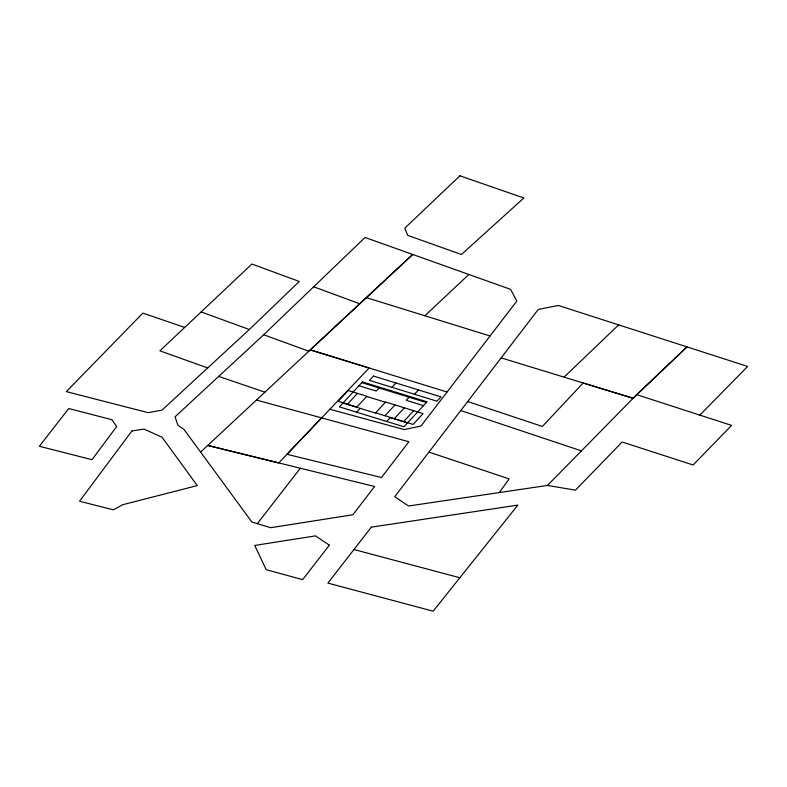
<?xml version="1.0" encoding="UTF-8"?>
<svg xmlns="http://www.w3.org/2000/svg" width="787" height="787" viewBox="0 0 787 787"><rect width="100%" height="100%" fill="white"/><g stroke="black" fill="none" stroke-linecap="round" stroke-linejoin="round"><path stroke-width="1.18" d="M499.302 492.573L509.13 478.889L428.935 452.082M699.85 415.123L747.65 366.427L558.455 305.494L538.328 309.38L394.72 496.715L408.571 506.002L547.467 485.441L575.464 490.163L622.153 442.009L693.121 464.979L731.576 425.393L636.693 394.651L547.467 485.441M329.881 409.26L404.282 429.594L420.976 426.013L516.852 301.037L510.566 289.331L365.06 237.477L263.694 334.76L175.058 416.805L177.911 425.285L183.951 429.368L251.86 521.988L257.319 523.66L300.349 468.216M347.49 404.193L357.495 393.372M356.678 407.282L366.87 396.264L348.129 390.49L338.125 401.311L356.865 407.086M356.698 412.201L360.239 408.384M379.098 387.981L376.245 391.07L358.961 385.738M391.995 387.322L395.999 382.994M384.971 415.752L394.976 404.931M386.683 421.448L390.224 417.622L407.509 422.953M409.083 397.219L406.23 400.308L423.514 405.639M414.483 394.257L418.487 389.929M394.346 418.635L404.351 407.823M403.711 421.527L413.716 410.706M321.647 417.897L286.98 454.286L381.469 477.512L408.896 441.733L256.424 400.052M184.709 327.422L142.85 313.108L66.334 391.631L148.202 412.673L162.024 410.106L249.331 329.517L299.267 281.471L251.919 264.019L159.889 350.835L207.719 367.942M564.053 377.13L618.671 324.883M467.694 401.537L542.351 426.465L583.157 382.994L633.122 398.281L686.962 346.9L636.693 394.651M424.882 315.764L468.865 274.476M200.596 452.082L412.683 254.467L308.819 351.238L263.694 334.76M353.973 549.523L459.854 577.756M257.319 523.66L270.659 527.713L352.891 514.757L374.582 486.484L207.719 445.442L278.746 462.923L369.182 368.011L310.294 349.871L447.055 392.015M501.132 357.878L633.122 398.281M361.813 382.649L426.377 402.55M366.683 396.461L385.423 402.236M375.606 412.86L413.086 424.419L423.091 413.598L385.61 402.039L375.419 413.057L342.945 403.052M366.358 297.624L490.045 335.97M460.788 410.558L581.445 450.872M218.688 376.422L264.894 392.172M201.138 311.927L249.331 329.517M313.6 286.763L359.777 303.782M116.653 426.554L91.99 459.697L39.35 446.278L68.764 408.512L111.941 419.737L116.653 426.554M131.891 430.981L79.546 501.23L113.318 509.828L122.723 504.713L197.291 485.599L162.024 437.208L143.962 429.102L131.891 430.981M329.369 545.204L302.631 579.645L266.183 569.68L254.742 545.44L315.548 535.868L329.369 545.204M371.346 527.142L327.894 583.098L433.145 611.184L517.836 505.116L371.346 527.142M362.492 381.911L339.413 406.879L403.967 426.78L427.056 401.813L362.492 381.911M373.51 376.068L369.506 380.396L436.972 401.193L440.976 396.864L373.51 376.068M459.913 175.816L404.754 228.2L407.725 235.362L461.418 254.496L523.876 197.97L459.913 175.816"/></g></svg>
